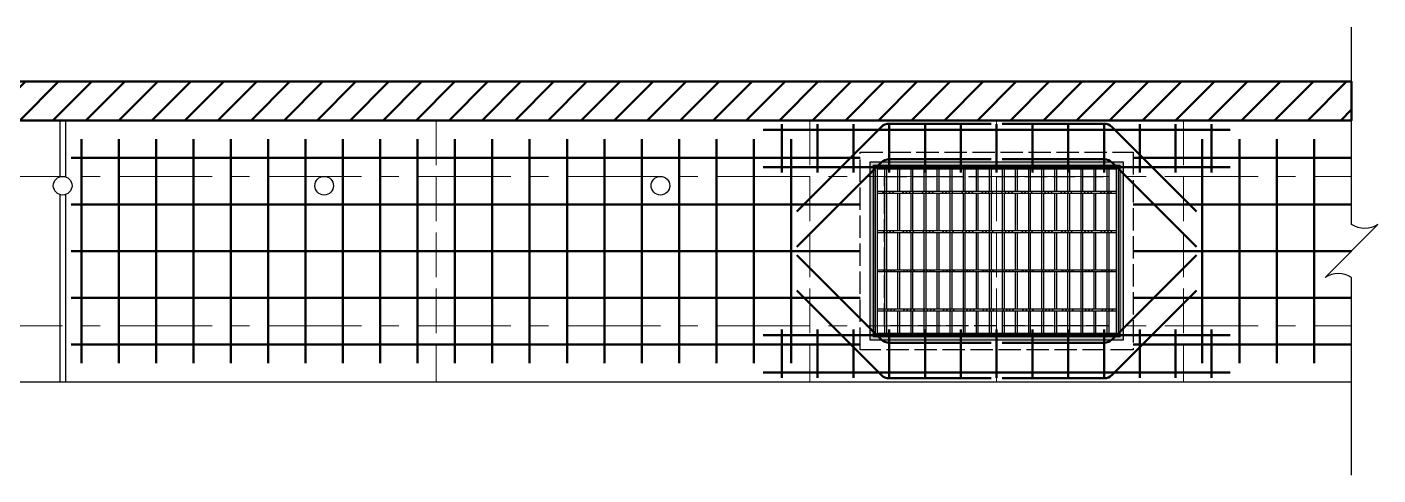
# Model space of a CAD drawing. Extents: x -4891 to 4829, y -5666 to -3242.
# Drawn here: x 1997.3 to 2358.9, y -3809.5 to -3689.5 of the extents above; entities that cross this region are included whole.
import ezdxf

# ---------------------------------------------------------------- set-up
doc = ezdxf.new("R2010")
doc.units = 0
doc.header["$MEASUREMENT"] = 0
doc.linetypes.add('ACAD_ISO02W100', pattern=[15, 12, -3])
doc.linetypes.add('CENTERX2', pattern=[4, 2.5, -0.5, 0.5, -0.5])
for name, color, linetype, lineweight in [('一、3.基本-變更', 1, 'Continuous', 50), ('二、1.繪圖-既有設施', 8, 'Continuous', 20), ('二、2.繪圖-施作項目', 181, 'Continuous', 30), ('二、5.繪圖-鋼筋', 60, 'Continuous', 50), ('二、6.繪圖-其他施作項目', 35, 'Continuous', 30)]:
    doc.layers.add(name, color=color, linetype=linetype, lineweight=lineweight)
doc.layers.add('一、4.基本-隱藏', color=9, linetype='ACAD_ISO02W100', lineweight=20, plot=False)
doc.layers.add('三、3.文字-註解文字', color=2, linetype='Continuous')
pattern_1 = [(45, (1051.5, -3545.8314), (-2.65165, 2.65165), []), (45, (1052.384, -3545.8314), (-2.65165, 2.65165), []), (45, (1053.2678, -3545.8314), (-2.65165, 2.65165), []), (45, (1054.1517, -3545.8314), (-2.65165, 2.65165), [])]

msp = doc.modelspace()

# ---------------------------------------------------------------- hatches: boundary and pattern name
at = {"layer": '一、3.基本-變更', "linetype": 'Continuous'}
h = msp.add_hatch(dxfattribs=at)
h.set_pattern_fill('ANSI31', color=256, scale=50)
h.paths.add_polyline_path([(1661.861, -3704.099), (1661.861, -3714.486), (2351.861, -3714.486), (2351.861, -3704.099)])
at = {"layer": '二、6.繪圖-其他施作項目'}
h = msp.add_hatch(color=256, dxfattribs=at)
h.dxf.hatch_style = 1
h.paths.add_polyline_path([(2222.961, -3725.586), (2222.961, -3773.386), (2290.761, -3773.386), (2290.761, -3725.586)])
h.paths.add_polyline_path([(2223.861, -3726.486), (2289.861, -3726.486), (2289.861, -3772.486), (2223.861, -3772.486)], flags=16)
h.paths.add_polyline_path([(2226.861, -3729.486), (2286.861, -3729.486), (2286.861, -3769.486), (2226.861, -3769.486)], flags=0)
h = msp.add_hatch(dxfattribs=at)
h.set_pattern_fill('ANSI34', color=256, scale=5)
h.set_pattern_definition(pattern_1)
h.paths.add_polyline_path([(2288.861, -3733.486), (2224.861, -3733.486), (2224.861, -3733.986), (2288.861, -3733.986)])
h = msp.add_hatch(dxfattribs=at)
h.set_pattern_fill('ANSI34', color=256, scale=5)
h.set_pattern_definition(pattern_1)
h.paths.add_polyline_path([(2288.861, -3743.986), (2224.861, -3743.986), (2224.861, -3744.486), (2288.861, -3744.486)])
h = msp.add_hatch(dxfattribs=at)
h.set_pattern_fill('ANSI34', color=256, scale=5)
h.set_pattern_definition(pattern_1)
h.paths.add_polyline_path([(2288.861, -3754.486), (2224.861, -3754.486), (2224.861, -3754.986), (2288.861, -3754.986)])
h = msp.add_hatch(dxfattribs=at)
h.set_pattern_fill('ANSI34', color=256, scale=5)
h.set_pattern_definition(pattern_1)
h.paths.add_polyline_path([(2288.861, -3764.986), (2224.861, -3764.986), (2224.861, -3765.486), (2288.861, -3765.486)])

# ---------------------------------------------------------------- linework, layer by layer
at = {"layer": '一、3.基本-變更', "linetype": 'Continuous'}
msp.add_lwpolyline([(1661.861, -3714.486), (2351.861, -3714.486), (2351.861, -3704.099), (1661.861, -3704.099)], close=True, dxfattribs=at)
at = {"layer": '一、4.基本-隱藏'}
for points in [[(2106.861, -3714.486), (2106.861, -3784.486)], [(2206.861, -3714.486), (2206.861, -3784.486)], [(2256.861, -3714.486), (2256.861, -3784.486)], [(2306.861, -3714.486), (2306.861, -3784.486)]]:
    msp.add_lwpolyline(points, dxfattribs=at)
at = {"layer": '三、3.文字-註解文字'}
msp.add_lwpolyline([(2351.861, -3809.486), (2351.861, -3756.557, 0.2828427), (2344.79, -3756.557), (2358.932, -3742.415, -0.2828427), (2351.861, -3742.415), (2351.861, -3689.486)], format="xyb", dxfattribs=at)
at = {"layer": '二、1.繪圖-既有設施', "linetype": 'CENTERX2', "ltscale": 10}
for points in [[(1661.861, -3729.486), (2351.861, -3729.486)], [(1661.861, -3769.486), (2351.861, -3769.486)]]:
    msp.add_lwpolyline(points, dxfattribs=at)
at = {"layer": '二、2.繪圖-施作項目', "linetype": 'Continuous'}
for points in [[(1661.861, -3714.486), (2351.861, -3714.486)], [(2006.111, -3714.486), (2006.111, -3729.601)], [(2007.611, -3714.486), (2007.611, -3729.601)], [(2006.111, -3734.371), (2006.111, -3784.486)], [(2007.611, -3734.371), (2007.611, -3784.486)], [(1661.861, -3784.486), (2351.861, -3784.486)]]:
    msp.add_lwpolyline(points, dxfattribs=at)
at = {"layer": '二、5.繪圖-鋼筋'}
for points in [[(2194.361, -3716.986), (2319.361, -3716.986)], [(2199.361, -3728.486), (2199.361, -3715.486)], [(2208.944, -3728.486), (2208.944, -3715.486)], [(2218.527, -3728.486), (2218.527, -3715.486)], [(2228.111, -3728.486), (2228.111, -3715.486)], [(2237.694, -3728.486), (2237.694, -3715.486)], [(2247.277, -3728.486), (2247.277, -3715.486)], [(2256.861, -3728.486), (2256.861, -3715.486)], [(2266.444, -3728.486), (2266.444, -3715.486)], [(2276.027, -3728.486), (2276.027, -3715.486)], [(2285.611, -3728.486), (2285.611, -3715.486)], [(2295.194, -3728.486), (2295.194, -3715.486)], [(2304.777, -3728.486), (2304.777, -3715.486)], [(2314.361, -3728.486), (2314.361, -3715.486)], [(2011.861, -3719.536), (2011.861, -3779.486)], [(2021.861, -3719.536), (2021.861, -3779.486)], [(2031.861, -3719.536), (2031.861, -3779.486)], [(2041.861, -3719.536), (2041.861, -3779.486)], [(2051.861, -3719.536), (2051.861, -3779.486)], [(2061.861, -3719.536), (2061.861, -3779.486)], [(2071.861, -3719.536), (2071.861, -3779.486)], [(2081.861, -3719.536), (2081.861, -3779.486)], [(2091.861, -3719.536), (2091.861, -3779.486)], [(2101.861, -3719.536), (2101.861, -3779.486)], [(2111.861, -3719.536), (2111.861, -3779.486)], [(2121.861, -3719.536), (2121.861, -3779.486)], [(2131.861, -3719.536), (2131.861, -3779.486)], [(2141.861, -3719.536), (2141.861, -3779.486)], [(2151.861, -3719.536), (2151.861, -3779.486)], [(2161.861, -3719.536), (2161.861, -3779.486)], [(2171.861, -3719.536), (2171.861, -3779.486)], [(2181.861, -3719.536), (2181.861, -3779.486)], [(2191.861, -3719.536), (2191.861, -3779.486)], [(2201.861, -3719.536), (2201.861, -3779.486)], [(2311.861, -3719.536), (2311.861, -3779.486)], [(2321.861, -3719.536), (2321.861, -3779.486)], [(2331.861, -3719.536), (2331.861, -3779.486)], [(2341.861, -3719.536), (2341.861, -3779.486)], [(2194.361, -3726.986), (2319.361, -3726.986)], [(2199.361, -3770.486), (2199.361, -3783.486)], [(2208.944, -3770.486), (2208.944, -3783.486)], [(2218.527, -3770.486), (2218.527, -3783.486)], [(2228.111, -3770.486), (2228.111, -3783.486)], [(2237.694, -3770.486), (2237.694, -3783.486)], [(2247.277, -3770.486), (2247.277, -3783.486)], [(2256.861, -3770.486), (2256.861, -3783.486)], [(2266.444, -3770.486), (2266.444, -3783.486)], [(2276.027, -3770.486), (2276.027, -3783.486)], [(2285.611, -3770.486), (2285.611, -3783.486)], [(2295.194, -3770.486), (2295.194, -3783.486)], [(2304.777, -3770.486), (2304.777, -3783.486)], [(2314.361, -3770.486), (2314.361, -3783.486)], [(2194.361, -3771.986), (2319.361, -3771.986)], [(2194.361, -3781.986), (2319.361, -3781.986)]]:
    msp.add_lwpolyline(points, dxfattribs=at)
for points in [[(2255.361, -3715.406), (2228.103, -3715.406, 0.1989124), (2225.982, -3716.284), (2203.361, -3738.906)], [(2258.361, -3715.406), (2285.618, -3715.406, -0.1989124), (2287.739, -3716.284), (2310.361, -3738.906)], [(2255.361, -3724.906), (2228.103, -3724.906, 0.1989124), (2225.982, -3725.784), (2203.361, -3748.406)], [(2258.361, -3724.906), (2285.618, -3724.906, -0.1989124), (2287.739, -3725.784), (2310.361, -3748.406)], [(2255.361, -3774.066), (2228.103, -3774.066, -0.1989124), (2225.982, -3773.187), (2203.361, -3750.566)], [(2258.361, -3774.066), (2285.618, -3774.066, 0.1989124), (2287.739, -3773.187), (2310.361, -3750.566)], [(2255.361, -3783.566), (2228.103, -3783.566, -0.1989124), (2225.982, -3782.687), (2203.361, -3760.066)], [(2258.361, -3783.566), (2285.618, -3783.566, 0.1989124), (2287.739, -3782.687), (2310.361, -3760.066)]]:
    msp.add_lwpolyline(points, format="xyb", dxfattribs=at)
at = {"layer": '二、5.繪圖-鋼筋', "linetype": 'Continuous'}
for points in [[(2009.111, -3724.486), (2220.361, -3724.486)], [(2293.361, -3724.486), (2351.861, -3724.486)], [(2009.111, -3736.986), (2220.361, -3736.986)], [(2293.361, -3736.986), (2351.861, -3736.986)], [(2009.111, -3749.486), (2220.361, -3749.486)], [(2293.361, -3749.486), (2351.861, -3749.486)], [(2009.111, -3761.986), (2220.361, -3761.986)], [(2293.361, -3761.986), (2351.861, -3761.986)], [(2009.111, -3774.486), (2220.361, -3774.486)], [(2293.361, -3774.486), (2351.861, -3774.486)]]:
    msp.add_lwpolyline(points, dxfattribs=at)
at = {"layer": '二、6.繪圖-其他施作項目', "linetype": 'ACAD_ISO02W100', "ltscale": 0.5}
for points in [[(2220.361, -3722.986), (2293.361, -3722.986), (2293.361, -3775.986), (2220.361, -3775.986)], [(2226.861, -3729.486), (2286.861, -3729.486), (2286.861, -3769.486), (2226.861, -3769.486)]]:
    msp.add_lwpolyline(points, close=True, dxfattribs=at)
at = {"layer": '二、6.繪圖-其他施作項目'}
for points in [[(2222.961, -3725.586), (2290.761, -3725.586), (2290.761, -3773.386), (2222.961, -3773.386)], [(2223.861, -3726.486), (2289.861, -3726.486), (2289.861, -3772.486), (2223.861, -3772.486)], [(2224.361, -3726.986), (2289.361, -3726.986), (2289.361, -3771.986), (2224.361, -3771.986)]]:
    msp.add_lwpolyline(points, close=True, dxfattribs=at)
for points in [[(2224.361, -3726.986), (2289.361, -3726.986)], [(2224.361, -3726.986), (2224.361, -3771.986)], [(2224.861, -3726.986), (2224.861, -3771.986)], [(2224.861, -3727.486), (2288.861, -3727.486)], [(2226.861, -3727.486), (2226.861, -3733.486)], [(2227.361, -3727.486), (2227.361, -3733.486)], [(2230.361, -3727.486), (2230.361, -3733.486)], [(2230.861, -3727.486), (2230.861, -3733.486)], [(2233.861, -3727.486), (2233.861, -3733.486)], [(2234.361, -3727.486), (2234.361, -3733.486)], [(2237.361, -3727.486), (2237.361, -3733.486)], [(2237.861, -3727.486), (2237.861, -3733.486)], [(2240.861, -3727.486), (2240.861, -3733.486)], [(2241.361, -3727.486), (2241.361, -3733.486)], [(2244.361, -3727.486), (2244.361, -3733.486)], [(2244.861, -3727.486), (2244.861, -3733.486)], [(2247.861, -3727.486), (2247.861, -3733.486)], [(2248.361, -3727.486), (2248.361, -3733.486)], [(2251.361, -3727.486), (2251.361, -3733.486)], [(2251.861, -3727.486), (2251.861, -3733.486)], [(2254.861, -3727.486), (2254.861, -3733.486)], [(2255.361, -3727.486), (2255.361, -3733.486)], [(2258.361, -3727.486), (2258.361, -3733.486)], [(2258.861, -3727.486), (2258.861, -3733.486)], [(2261.861, -3727.486), (2261.861, -3733.486)], [(2262.361, -3727.486), (2262.361, -3733.486)], [(2265.361, -3727.486), (2265.361, -3733.486)], [(2265.861, -3727.486), (2265.861, -3733.486)], [(2268.861, -3727.486), (2268.861, -3733.486)], [(2269.361, -3727.486), (2269.361, -3733.486)], [(2272.361, -3727.486), (2272.361, -3733.486)], [(2272.861, -3727.486), (2272.861, -3733.486)], [(2275.861, -3727.486), (2275.861, -3733.486)], [(2276.361, -3727.486), (2276.361, -3733.486)], [(2279.361, -3727.486), (2279.361, -3733.486)], [(2279.861, -3727.486), (2279.861, -3733.486)], [(2282.861, -3727.486), (2282.861, -3733.486)], [(2283.361, -3727.486), (2283.361, -3733.486)], [(2286.361, -3727.486), (2286.361, -3733.486)], [(2286.861, -3727.486), (2286.861, -3733.486)], [(2288.861, -3726.986), (2288.861, -3771.986)], [(2289.361, -3726.986), (2289.361, -3771.986)], [(2224.861, -3733.486), (2288.861, -3733.486)], [(2224.861, -3733.986), (2288.861, -3733.986)], [(2226.861, -3733.986), (2226.861, -3743.986)], [(2227.361, -3733.986), (2227.361, -3743.986)], [(2230.361, -3733.986), (2230.361, -3743.986)], [(2230.861, -3733.986), (2230.861, -3743.986)], [(2233.861, -3733.986), (2233.861, -3743.986)], [(2234.361, -3733.986), (2234.361, -3743.986)], [(2237.361, -3733.986), (2237.361, -3743.986)], [(2237.861, -3733.986), (2237.861, -3743.986)], [(2240.861, -3733.986), (2240.861, -3743.986)], [(2241.361, -3733.986), (2241.361, -3743.986)], [(2244.361, -3733.986), (2244.361, -3743.986)], [(2244.861, -3733.986), (2244.861, -3743.986)], [(2247.861, -3733.986), (2247.861, -3743.986)], [(2248.361, -3733.986), (2248.361, -3743.986)], [(2251.361, -3733.986), (2251.361, -3743.986)], [(2251.861, -3733.986), (2251.861, -3743.986)], [(2254.861, -3733.986), (2254.861, -3743.986)], [(2255.361, -3733.986), (2255.361, -3743.986)], [(2258.361, -3733.986), (2258.361, -3743.986)], [(2258.861, -3733.986), (2258.861, -3743.986)], [(2261.861, -3733.986), (2261.861, -3743.986)], [(2262.361, -3733.986), (2262.361, -3743.986)], [(2265.361, -3733.986), (2265.361, -3743.986)], [(2265.861, -3733.986), (2265.861, -3743.986)], [(2268.861, -3733.986), (2268.861, -3743.986)], [(2269.361, -3733.986), (2269.361, -3743.986)], [(2272.361, -3733.986), (2272.361, -3743.986)], [(2272.861, -3733.986), (2272.861, -3743.986)], [(2275.861, -3733.986), (2275.861, -3743.986)], [(2276.361, -3733.986), (2276.361, -3743.986)], [(2279.361, -3733.986), (2279.361, -3743.986)], [(2279.861, -3733.986), (2279.861, -3743.986)], [(2282.861, -3733.986), (2282.861, -3743.986)], [(2283.361, -3733.986), (2283.361, -3743.986)], [(2286.361, -3733.986), (2286.361, -3743.986)], [(2286.861, -3733.986), (2286.861, -3743.986)], [(2224.861, -3743.986), (2288.861, -3743.986)], [(2224.861, -3744.486), (2288.861, -3744.486)], [(2226.861, -3744.486), (2226.861, -3754.486)], [(2227.361, -3744.486), (2227.361, -3754.486)], [(2230.361, -3744.486), (2230.361, -3754.486)], [(2230.861, -3744.486), (2230.861, -3754.486)], [(2233.861, -3744.486), (2233.861, -3754.486)], [(2234.361, -3744.486), (2234.361, -3754.486)], [(2237.361, -3744.486), (2237.361, -3754.486)], [(2237.861, -3744.486), (2237.861, -3754.486)], [(2240.861, -3744.486), (2240.861, -3754.486)], [(2241.361, -3744.486), (2241.361, -3754.486)], [(2244.361, -3744.486), (2244.361, -3754.486)], [(2244.861, -3744.486), (2244.861, -3754.486)], [(2247.861, -3744.486), (2247.861, -3754.486)], [(2248.361, -3744.486), (2248.361, -3754.486)], [(2251.361, -3744.486), (2251.361, -3754.486)], [(2251.861, -3744.486), (2251.861, -3754.486)], [(2254.861, -3744.486), (2254.861, -3754.486)], [(2255.361, -3744.486), (2255.361, -3754.486)], [(2258.361, -3744.486), (2258.361, -3754.486)], [(2258.861, -3744.486), (2258.861, -3754.486)], [(2261.861, -3744.486), (2261.861, -3754.486)], [(2262.361, -3744.486), (2262.361, -3754.486)], [(2265.361, -3744.486), (2265.361, -3754.486)], [(2265.861, -3744.486), (2265.861, -3754.486)], [(2268.861, -3744.486), (2268.861, -3754.486)], [(2269.361, -3744.486), (2269.361, -3754.486)], [(2272.361, -3744.486), (2272.361, -3754.486)], [(2272.861, -3744.486), (2272.861, -3754.486)], [(2275.861, -3744.486), (2275.861, -3754.486)], [(2276.361, -3744.486), (2276.361, -3754.486)], [(2279.361, -3744.486), (2279.361, -3754.486)], [(2279.861, -3744.486), (2279.861, -3754.486)], [(2282.861, -3744.486), (2282.861, -3754.486)], [(2283.361, -3744.486), (2283.361, -3754.486)], [(2286.361, -3744.486), (2286.361, -3754.486)], [(2286.861, -3744.486), (2286.861, -3754.486)], [(2224.861, -3754.486), (2288.861, -3754.486)], [(2224.861, -3754.986), (2288.861, -3754.986)], [(2226.861, -3754.986), (2226.861, -3764.986)], [(2227.361, -3754.986), (2227.361, -3764.986)], [(2230.361, -3754.986), (2230.361, -3764.986)], [(2230.861, -3754.986), (2230.861, -3764.986)], [(2233.861, -3754.986), (2233.861, -3764.986)], [(2234.361, -3754.986), (2234.361, -3764.986)], [(2237.361, -3754.986), (2237.361, -3764.986)], [(2237.861, -3754.986), (2237.861, -3764.986)], [(2240.861, -3754.986), (2240.861, -3764.986)], [(2241.361, -3754.986), (2241.361, -3764.986)], [(2244.361, -3754.986), (2244.361, -3764.986)], [(2244.861, -3754.986), (2244.861, -3764.986)], [(2247.861, -3754.986), (2247.861, -3764.986)], [(2248.361, -3754.986), (2248.361, -3764.986)], [(2251.361, -3754.986), (2251.361, -3764.986)], [(2251.861, -3754.986), (2251.861, -3764.986)], [(2254.861, -3754.986), (2254.861, -3764.986)], [(2255.361, -3754.986), (2255.361, -3764.986)], [(2258.361, -3754.986), (2258.361, -3764.986)], [(2258.861, -3754.986), (2258.861, -3764.986)], [(2261.861, -3754.986), (2261.861, -3764.986)], [(2262.361, -3754.986), (2262.361, -3764.986)], [(2265.361, -3754.986), (2265.361, -3764.986)], [(2265.861, -3754.986), (2265.861, -3764.986)], [(2268.861, -3754.986), (2268.861, -3764.986)], [(2269.361, -3754.986), (2269.361, -3764.986)], [(2272.361, -3754.986), (2272.361, -3764.986)], [(2272.861, -3754.986), (2272.861, -3764.986)], [(2275.861, -3754.986), (2275.861, -3764.986)], [(2276.361, -3754.986), (2276.361, -3764.986)], [(2279.361, -3754.986), (2279.361, -3764.986)], [(2279.861, -3754.986), (2279.861, -3764.986)], [(2282.861, -3754.986), (2282.861, -3764.986)], [(2283.361, -3754.986), (2283.361, -3764.986)], [(2286.361, -3754.986), (2286.361, -3764.986)], [(2286.861, -3754.986), (2286.861, -3764.986)], [(2224.861, -3764.986), (2288.861, -3764.986)], [(2224.861, -3765.486), (2288.861, -3765.486)], [(2226.861, -3765.486), (2226.861, -3771.486)], [(2227.361, -3765.486), (2227.361, -3771.486)], [(2230.361, -3765.486), (2230.361, -3771.486)], [(2230.861, -3765.486), (2230.861, -3771.486)], [(2233.861, -3765.486), (2233.861, -3771.486)], [(2234.361, -3765.486), (2234.361, -3771.486)], [(2237.361, -3765.486), (2237.361, -3771.486)], [(2237.861, -3765.486), (2237.861, -3771.486)], [(2240.861, -3765.486), (2240.861, -3771.486)], [(2241.361, -3765.486), (2241.361, -3771.486)], [(2244.361, -3765.486), (2244.361, -3771.486)], [(2244.861, -3765.486), (2244.861, -3771.486)], [(2247.861, -3765.486), (2247.861, -3771.486)], [(2248.361, -3765.486), (2248.361, -3771.486)], [(2251.361, -3765.486), (2251.361, -3771.486)], [(2251.861, -3765.486), (2251.861, -3771.486)], [(2254.861, -3765.486), (2254.861, -3771.486)], [(2255.361, -3765.486), (2255.361, -3771.486)], [(2258.361, -3765.486), (2258.361, -3771.486)], [(2258.861, -3765.486), (2258.861, -3771.486)], [(2261.861, -3765.486), (2261.861, -3771.486)], [(2262.361, -3765.486), (2262.361, -3771.486)], [(2265.361, -3765.486), (2265.361, -3771.486)], [(2265.861, -3765.486), (2265.861, -3771.486)], [(2268.861, -3765.486), (2268.861, -3771.486)], [(2269.361, -3765.486), (2269.361, -3771.486)], [(2272.361, -3765.486), (2272.361, -3771.486)], [(2272.861, -3765.486), (2272.861, -3771.486)], [(2275.861, -3765.486), (2275.861, -3771.486)], [(2276.361, -3765.486), (2276.361, -3771.486)], [(2279.361, -3765.486), (2279.361, -3771.486)], [(2279.861, -3765.486), (2279.861, -3771.486)], [(2282.861, -3765.486), (2282.861, -3771.486)], [(2283.361, -3765.486), (2283.361, -3771.486)], [(2286.361, -3765.486), (2286.361, -3771.486)], [(2286.861, -3765.486), (2286.861, -3771.486)], [(2224.861, -3771.486), (2288.861, -3771.486)], [(2224.361, -3771.986), (2289.361, -3771.986)]]:
    msp.add_lwpolyline(points, dxfattribs=at)
for centre in [(2006.861, -3731.986), (2076.861, -3731.986), (2166.861, -3731.986)]:
    msp.add_circle(centre, 2.5, dxfattribs=at)

doc.saveas('drawing.dxf')
